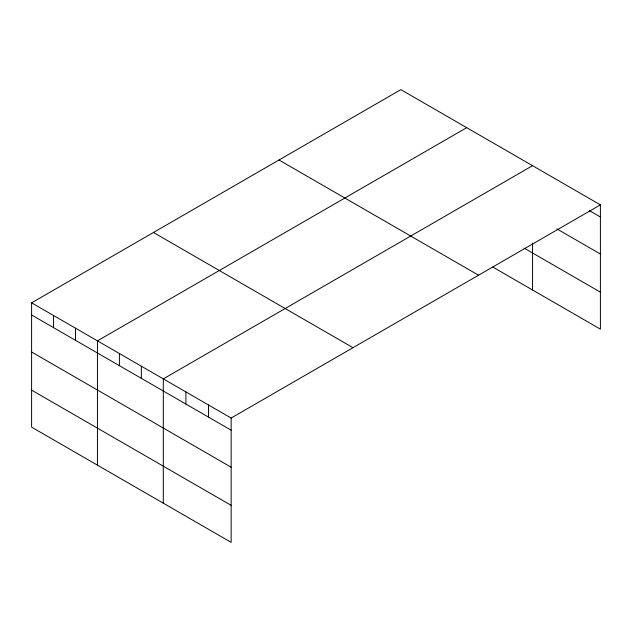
<?xml version="1.0" encoding="UTF-8"?>
<svg xmlns="http://www.w3.org/2000/svg" width="632" height="632" viewBox="0 0 632 632"><rect width="100%" height="100%" fill="white"/><g stroke="black" fill="none" stroke-linecap="round" stroke-linejoin="round"><path stroke-width="0.95" d="M492.873 267.083L600.4 329.161L600.4 204.855L400.854 89.649L31.6 302.839L31.6 427.145L231.146 542.351L231.146 418.044L31.6 302.839M466.708 127.672L97.447 340.861L97.447 465.16M532.555 165.687L163.301 378.876L163.301 503.183M231.146 418.044L600.4 204.855M589.514 210.717L600.4 217.005M556.847 228.871L600.4 254.017M524.11 248.107L600.4 292.15M279.004 160.007L478.543 275.212M153.458 232.489L352.996 347.695M31.6 314.981L231.146 430.187M31.6 352L231.146 467.206M31.6 390.134L231.146 505.339M532.555 243.202L532.555 289.993M208.528 404.986L208.528 417.136M185.911 391.935L185.911 404.077M141.347 366.205L141.347 378.347M119.401 353.533L119.401 365.675M75.5 328.182L75.5 340.332M53.546 315.51L53.546 327.66"/></g></svg>
